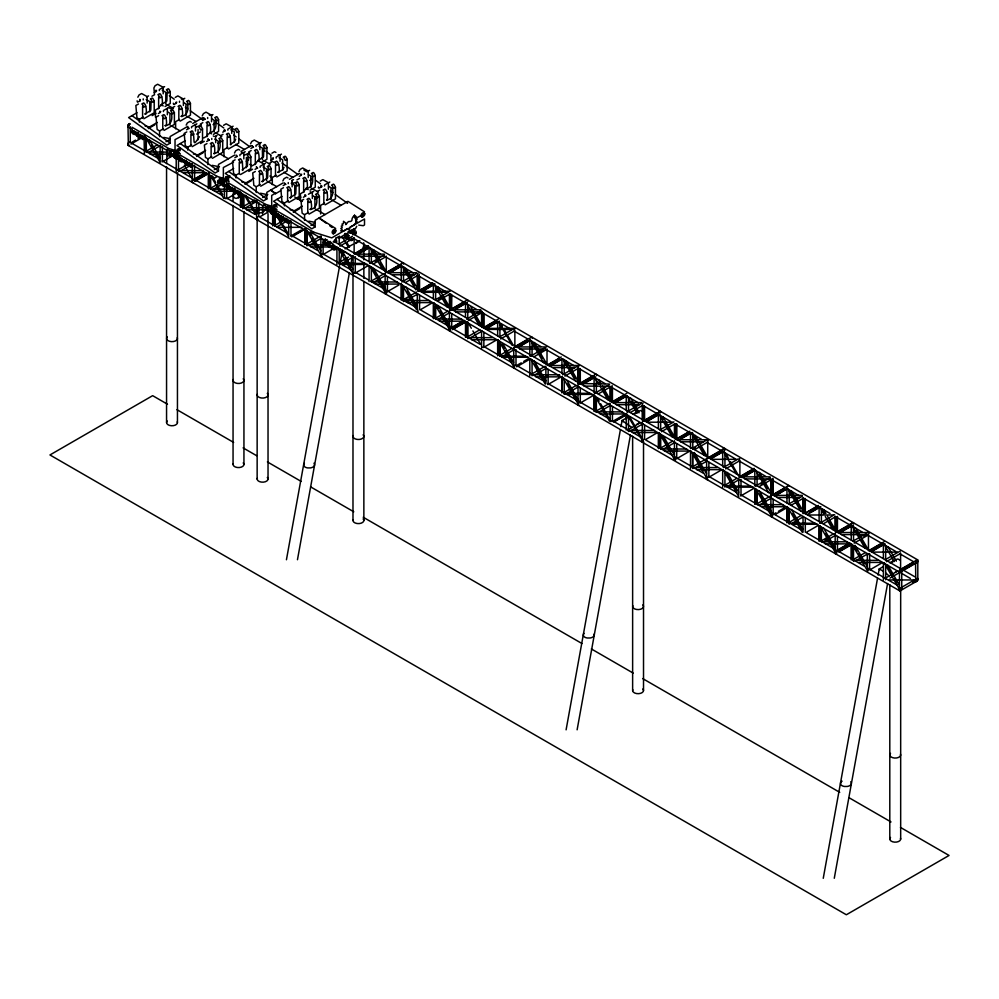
<?xml version="1.0" encoding="UTF-8"?>
<svg xmlns="http://www.w3.org/2000/svg" width="999" height="999" viewBox="0 0 999 999"><rect width="100%" height="100%" fill="white"/><g stroke="black" fill="none" stroke-linecap="round" stroke-linejoin="round"><path stroke-width="1.5" d="M199.438 136.713C191.558 148.826 195.367 140.147 192.77 131.431A3.372 1.948 60 0 0 191.983 130.832L190.147 131.893A3.372 1.948 60 0 1 190.934 132.492L192.195 135.052L194.031 133.991M235.689 139.111L234.415 141.895L230.282 144.281M142.407 135.589C141.958 139.073 133.704 136.314 137.512 133.766M169.318 153.834L169.818 155.17L171.766 156.069L174.6 155.757L174.6 154.745M179.92 157.243C178.734 160.489 173.202 158.404 172.852 155.332M189.073 162.4C188.749 164.261 184.765 162.15 187.263 161.563M232.879 188.986L234.79 191.671L238.798 191.234M237.412 190.31C237.225 191.933 233.416 190.497 235.289 189.535M239.073 191.396C238.624 194.88 230.369 192.133 234.178 189.585M274.238 205.107L273.301 205.382M285.751 218.207L284.166 218.881L283.179 217.695M287.412 219.305C286.226 222.552 280.694 220.454 280.344 217.395M328.172 241.171C331.193 242.657 325.387 245.367 329.583 246.391C331.943 248.052 336.014 244.817 332.13 243.531M332.205 245.03C332.005 246.666 328.209 245.217 330.082 244.256M166.558 163.586L167.295 149.188M233.054 194.58L233.791 191.021M363.673 242.794L363.673 246.054L362.275 249.688M418.131 311.488L417.857 310.527M901.373 570.916L900.399 569.655M128.559 144.393L128.347 143.144M284.016 167.295L282.742 169.805L278.184 172.215M155.557 90.385L156.518 90.41L156.356 91.446M159.69 111.326L160.777 111.513L160.327 112.3M177.31 150.437L177.472 149.375M277.372 215.359L275.861 213.349M281.568 217.27L281.843 218.394M290.309 222.128L290.309 220.979M286.438 559.752L339.635 265.746M340.197 262.675L341.858 253.484M297.465 559.727L349.413 272.615M349.962 269.555L352.147 257.155L347.852 253.559M566.096 729.832L620.404 429.695M620.953 426.635L622.065 420.504L627.397 417.42M577.122 729.807L630.444 435.064M823.251 878.308L877.559 578.159M878.109 575.099L879.22 568.968L883.228 566.658M834.277 878.271L887.599 583.528M256.855 217.894L257.143 218.631M321.141 255.02L321.191 255.644L305.632 228.896M642.594 440.596L642.881 441.333M771.178 514.835L772.589 515.571M835.464 551.947L836.875 552.684M128.322 144.293L127.997 125.262L129.121 124.338L128.434 125.325M899.624 570.342L901.735 570.679L899.624 571.003M901.735 570.679L901.735 589.235L900.599 589.885L899.512 589.398L884.24 562.949M917.244 560.826L917.656 561.725L916.108 561.962M917.806 561.401L917.806 579.957L916.67 580.606M417.657 273.938L418.032 273.164M578.384 366.733L578.945 365.759M674.812 459.528L675.187 458.753M867.681 570.879L868.256 569.905M267.307 206.443C266.084 209.827 261.538 215.247 257.879 211.888M641.92 419.767L642.794 417.969M739.185 459.265L739.672 458.553M449.825 329.046L449.775 329.87L450.874 330.045M137.85 97.215L139.011 95.005L141.596 93.519L147.14 96.616L147.14 103.084M186.176 125.125L187.35 122.914L189.935 121.416L191.358 122.14M202.235 115.859L203.396 113.649L205.994 112.15L211.538 115.26L211.538 121.716M234.515 153.034L235.677 150.824L238.274 149.326L239.698 150.05M250.574 143.769L251.736 141.546L254.32 140.06L259.877 143.157L259.877 149.625M282.854 180.944L284.016 178.721L286.601 177.235L288.024 177.947M298.913 171.666L300.075 169.455L302.66 167.957L308.204 171.066L308.204 177.535M356.718 226.261L355.494 228.546L340.784 237.05M137.1 100.824L137.387 102.023M139.798 136.251L138.174 136.9L135.564 134.353M144.43 138.923L142.795 139.56L140.559 137.7M188.137 164.161L185.901 164.535L183.903 162.25M225.162 179.271L226.049 181.294M225.424 178.759L225.899 177.298L225.299 177.547M241.371 152.335L242.145 152.347M274.138 205.182L275.225 204.445L276.973 205.232M275.374 206.219L277.272 207.068M286.201 219.93C287.637 218.356 289.323 223.152 286.925 221.591M347.49 236.438L349.126 235.801L345.192 233.566M347.34 237.512L346.253 238.249L344.505 237.462M348.601 235.527L348.289 236.476L347.615 234.49M348.826 237.287L349.2 238.886M136.101 132.018C135.377 133.566 131.955 131.518 134.316 130.981M137.75 132.355C133.878 134.778 140.11 137.662 142.133 135.427M174.051 155.444L174.076 157.405L176.236 158.654M175.025 155.432L175.125 154.121L173.564 152.997M180.369 159.678L181.169 161.801L185.414 162.013C182.979 164.585 189.573 166.446 190.709 163.936M186.076 160.252C182.205 162.687 188.436 165.559 190.472 163.324M221.953 178.709C221.229 180.245 217.794 178.197 220.155 177.672M223.351 183.329C218.669 187.038 231.618 188.074 227.185 183.878M230.22 187.125L231.556 188.349L232.555 187.238M233.092 189.648L234.415 188.162M266.221 209.241L267.008 211.363L271.266 211.576C268.818 214.148 275.412 216.021 276.548 213.499M277.048 215.484C276.049 217.982 280.419 218.831 282.093 217.819L282.093 216.808M328.971 244.305L328.172 242.183M321.353 254.258L321.079 254.645A1.823 1.061 -60 0 0 320.879 256.568A1.823 1.061 -60 0 0 322.327 256.431M514.298 329.083L515.072 328.634M643.044 403.072L642.345 403.821M707.092 476.96L706.817 477.36A1.823 1.061 -60 0 0 706.543 479.145A1.823 1.061 -60 0 0 707.729 479.37M900.037 551.785L900.037 551.136M901.585 571.003L901.897 569.929L899.799 570.217M514.273 365.984L514.572 367.157M917.269 561.95L917.482 560.926M334.915 232.767L335.639 231.855A2.36 0.974 -48.7 0 0 336.039 230.294L335.614 230.045A2.16 0.887 -48.7 0 0 334.053 230.944L333.329 231.855A2.36 0.974 -48.7 0 0 332.917 233.429L333.341 233.679M241.221 195.305C239.623 197.939 234.44 200.237 233.242 196.104M355.706 243.594L359.827 240.584M353.933 272.964L353.159 274.063M450.237 328.159L449.662 328.883A1.823 1.061 -60 0 0 449.925 331.081M482.517 347.19L481.58 347.977M610.901 421.64L611.301 420.716M635.352 413.673L636.663 412.287M835.976 550.861L835.401 551.585A1.823 1.061 -60 0 0 835.189 553.508A1.823 1.061 -60 0 0 836.65 553.371M892.519 562.137L893.83 560.751M900.274 587.986L899.687 588.711A1.823 1.061 -60 0 0 899.962 590.896A1.823 1.061 -60 0 0 901.847 588.898M900.998 571.703L900.599 569.742L900.599 570.679M900.399 590.009C902.072 591.146 901.348 587.125 899.799 589.697M901.173 590.222L917.244 580.931L917.244 579.632L916.108 578.97M132.467 130.419C130.132 133.391 136.613 134.303 138.362 132.705M132.467 131.431C130.17 133.716 135.402 135.402 137.088 134.103L137.088 133.092M138.362 133.829L139.161 135.165L140.672 134.291M169.555 153.434L170.554 152.847M171.254 152.822C169.855 154.283 174.525 154.845 173.401 153.084M184.328 160.115L182.243 160.165L182.33 158.953M218.306 180.994C215.971 183.554 221.853 185.052 223.514 183.429M224.213 183.391C222.814 184.865 227.472 185.414 226.348 183.654M229.133 186.239C226.81 189.198 233.279 190.11 235.04 188.524M229.133 187.25C226.798 189.798 232.68 191.308 234.34 189.673M270.18 206.793L267.682 206.481L269.193 205.607M282.517 216.471C279.096 218.781 285.439 221.254 287.138 219.143M282.093 217.819L281.93 219.892L284.578 220.379M325.199 238.811L325.362 239.922L327.272 240.01M323.926 241.97C321.69 244.031 326.261 245.717 327.959 244.892M325.199 241.696C323.738 243.406 329.033 243.494 327.098 241.795M129.121 142.333L128.209 143.294A1.823 1.061 -60 0 0 127.934 145.092A1.823 1.061 -60 0 0 129.121 145.317M193.756 179.308L192.507 180.419A1.823 1.061 -60 0 0 192.22 182.205A1.823 1.061 -60 0 0 193.419 182.442M225.349 198.726L225.562 198.014M258.042 216.421L256.793 217.532A1.823 1.061 -60 0 0 256.581 219.455A1.823 1.061 -60 0 0 258.042 219.305M386.625 290.659L385.377 291.77A1.823 1.061 -60 0 0 385.951 293.931M466.983 302.822L465.846 303.197L476.448 309.34M579.158 402.16L578.234 403.121A1.823 1.061 -60 0 0 577.959 404.907A1.823 1.061 -60 0 0 579.158 405.144M639.485 422.802L636.663 424.425M644.243 439.148L642.532 440.234A1.823 1.061 -60 0 0 642.32 442.157A1.823 1.061 -60 0 0 643.781 442.008M772.352 513.361L771.103 514.473A1.823 1.061 -60 0 0 771.003 516.495A1.823 1.061 -60 0 0 772.664 515.921M852.721 525.524L851.735 525.949M895.229 572.302L896.64 571.266M173.351 103.222L173.639 104.408M213.287 135.976L214.285 136.426M192.532 167.233L190.522 167.208L188.299 164.248M228.771 180.282L227.772 178.022L227.31 179.433M225.424 186.226L223.414 186.189L221.191 183.242M236.239 192.47L234.241 192.445L232.005 189.485M318.356 186.938L318.481 187.974M277.272 215.547L275.374 214.211M278.371 216.795L276.373 216.771L274.375 214.485M289.198 223.052L287.2 223.014L284.965 220.067M331.031 247.203L329.033 247.165L326.798 244.218M347.977 237.412L345.979 237.375M350.624 239.335L349.725 239.323M161.938 88.087L159.316 89.585L159.316 90.634M138.187 101.886L140.022 100.824M146.703 96.965L148.539 95.916M154.246 92.62L156.081 91.558M162.762 87.7L164.598 86.638M138.449 104.008L135.864 105.507L136.963 117.82L139.385 119.306L139.385 122.153M151.923 96.229L154.508 94.743L153.908 87.949L155.07 85.739L157.655 84.241L163.199 87.35L163.199 93.819M145.692 106.081L143.856 107.143L142.595 104.583A3.372 1.948 60 0 0 141.821 103.983L143.656 102.922A3.372 1.948 60 0 1 144.43 103.521C146.878 105.807 146.978 116.433 144.905 113.886M154.208 101.174L152.372 102.223L151.111 99.663A3.372 1.948 60 0 0 150.325 99.063L152.16 98.002A3.372 1.948 60 0 1 152.947 98.614L154.196 100.899L154.208 112.762L143.856 118.731M161.751 96.816L159.915 97.877L158.654 95.317A3.372 1.948 60 0 0 157.867 94.718L159.703 93.656A3.372 1.948 60 0 1 160.489 94.256C162.937 96.541 163.024 107.168 160.964 104.608M170.267 91.896L168.431 92.957L167.17 90.397A3.372 1.948 60 0 0 166.383 89.798L168.219 88.736A3.372 1.948 60 0 1 169.006 89.336L170.255 91.633L170.267 103.484L165.085 106.481M137.025 112.725L128.609 117.582L166.771 145.092L170.142 143.144L170.142 136.538L187.762 126.374M159.203 106.668L161.788 105.17L163.212 105.894M175.25 97.403L177.847 95.904L183.391 99.013L183.391 105.469M139.385 119.306L143.269 117.058M159.316 107.792L155.444 110.027L155.444 117.158M152.135 115.609L155.906 113.424M166.046 109.028L163.424 110.539L163.424 111.576M158.379 113.549L160.215 112.487M166.895 108.629L168.731 107.567L172.352 109.665A3.372 1.948 60 0 1 173.139 110.265L174.388 112.562L174.4 124.413L164.048 130.394M174.438 104.283L176.274 103.222M182.942 99.363L184.778 98.302M158.641 115.672L156.056 117.158L157.143 129.483L159.565 130.969L159.565 136.663M172.103 107.892L174.7 106.394M172.352 109.665L170.517 110.727A3.372 1.948 60 0 1 171.304 111.326L172.565 113.886L174.4 112.825M157.318 122.452L149.55 126.935L145.105 126.061M165.884 117.745L164.048 118.806L162.787 116.246A3.372 1.948 60 0 0 162 115.647L163.836 114.585A3.372 1.948 60 0 1 164.623 115.185C167.07 117.47 167.158 128.097 165.097 125.537M181.943 108.479L180.107 109.54L178.846 106.98A3.372 1.948 60 0 0 178.059 106.369L179.895 105.32A3.372 1.948 60 0 1 180.682 105.919C183.129 108.204 183.217 118.831 181.156 116.271M190.459 103.559L188.624 104.62L187.362 102.06A3.372 1.948 60 0 0 186.576 101.461L188.411 100.4A3.372 1.948 60 0 1 189.198 100.999L190.434 103.297L190.459 115.147L180.107 121.129M148.351 128.546L154.82 124.813M131.693 142.345L135.502 140.147M138.049 138.674L140.584 137.213M130.944 144.093L140.896 138.337M159.565 130.969L163.449 128.721M179.508 119.455L175.624 121.691L175.624 128.821M192.732 123.501L202.884 117.632M145.767 151.473L156.968 145.005M194.193 125.275L191.571 126.786L191.571 127.822M165.946 141.696L169.83 139.46M186.526 129.795L188.361 128.734M195.042 124.875L196.878 123.814M202.572 120.517L204.408 119.468M211.089 115.609L212.924 114.548M149.388 151.998L160.589 145.529M186.788 131.918L184.203 133.404L185.29 145.729L187.712 147.215L187.712 150.062M200.25 124.138L202.847 122.64M185.19 134.241L175.037 139.623L175.037 152.522L180.257 148.439M201.361 124.9L195.792 127.373M202.547 129.071L200.712 130.132L199.45 127.572A3.372 1.948 60 0 0 198.664 126.973L200.499 125.911A3.372 1.948 60 0 1 201.286 126.511L202.522 128.809L202.547 140.659L192.195 146.641M210.09 124.725L208.254 125.787L206.993 123.214A3.372 1.948 60 0 0 206.206 122.615L208.042 121.553A3.372 1.948 60 0 1 208.828 122.165C211.601 124.813 210.627 134.678 209.665 132.655C215.934 131.98 216.808 125.087 215.497 120.13M218.606 119.805L216.771 120.867L215.509 118.307A3.372 1.948 60 0 0 214.723 117.707L216.558 116.646A3.372 1.948 60 0 1 217.345 117.245L218.581 119.53L218.606 131.393L213.424 134.378M169.031 148.664L166.508 150.125L131.98 130.195M185.352 140.634L176.948 145.492L215.11 173.002L218.481 171.054L218.481 164.448L234.852 154.995M196.691 134.091L200.474 131.905M213.062 124.638L216.433 122.69M207.53 134.578L210.127 133.079L211.551 133.804M223.589 125.3L226.174 123.814L231.731 126.91L231.731 133.379M162.075 161.925L172.015 156.181M187.712 147.215L191.596 144.967M203.771 137.937L207.655 135.702M200.474 143.519L204.246 141.334M230.457 127.647L227.847 129.158L227.847 130.195M206.706 141.458L208.541 140.397M215.222 136.538L217.058 135.477M222.765 132.18L224.6 131.119M231.281 127.273L233.117 126.211M206.98 143.569L204.383 145.067L205.482 157.392L207.904 158.866L207.904 164.573M220.442 135.802L223.027 134.303M205.657 150.362L197.889 154.845L193.431 153.971M217.832 143.332L220.417 141.833M214.223 145.654L212.387 146.716L211.126 144.156A3.372 1.948 60 0 0 210.339 143.544L212.175 142.495A3.372 1.948 60 0 1 212.962 143.094C215.734 145.742 214.76 155.619 213.798 153.584C220.067 152.909 220.941 146.016 219.63 141.059M222.74 140.734L220.904 141.796L219.643 139.236A3.372 1.948 60 0 0 218.856 138.636L220.692 137.575A3.372 1.948 60 0 1 221.478 138.174L222.715 140.472L222.74 152.323L212.387 158.304M230.27 136.388L228.434 137.437L227.173 134.877A3.372 1.948 60 0 0 226.398 134.278L228.234 133.217A3.372 1.948 60 0 1 229.008 133.816L230.257 136.114L230.757 144.905M238.786 131.468L236.95 132.53L235.689 129.97A3.372 1.948 60 0 0 234.915 129.358L236.751 128.297A3.372 1.948 60 0 1 237.525 128.908L238.773 131.194L238.786 143.057L228.434 149.026M196.691 156.456L203.159 152.71M177.909 170.03L187.874 164.273M180.295 171.279L190.247 165.522M207.904 158.866L211.788 156.631M227.847 147.365L223.963 149.6L223.963 156.718M241.071 151.398L251.224 145.542M194.093 179.246L205.294 172.777M194.218 179.558L206.056 172.715M194.218 180.482L203.609 175.062M214.285 169.605L219.468 166.621M234.852 157.705L236.688 156.643M242.52 153.184L239.91 154.683L239.91 155.732M243.369 152.785L245.205 151.723M250.911 148.426L252.747 147.365M258.604 143.893L255.994 145.404L255.994 146.441M259.428 143.506L261.263 142.457M195.517 180.657L208.691 173.052L208.691 188.237M195.23 181.206L208.916 173.302M235.115 159.815L232.53 161.314L233.629 173.639L236.051 175.112L236.051 177.959M248.589 152.048L251.174 150.549M233.529 162.138L223.364 167.532L223.364 180.432L229.82 175.637M249.7 152.81L244.131 155.282M242.37 161.9L240.534 162.962L239.261 160.402A3.372 1.948 60 0 0 238.486 159.79L240.322 158.729A3.372 1.948 60 0 1 241.096 159.34L242.345 161.626L242.844 170.429M250.874 156.98L249.051 158.042L247.777 155.482A3.372 1.948 60 0 0 247.003 154.882L248.838 153.821A3.372 1.948 60 0 1 249.613 154.42L250.861 156.706L250.874 168.569L240.534 174.55L239.261 173.814L239.261 162.225M258.416 152.622L256.581 153.684L255.319 151.124A3.372 1.948 60 0 0 254.545 150.524L256.381 149.463A3.372 1.948 60 0 1 257.155 150.062C259.603 152.347 259.703 162.974 257.63 160.427M266.933 147.715L265.097 148.776L263.836 146.204A3.372 1.948 60 0 0 263.062 145.604L264.897 144.543A3.372 1.948 60 0 1 265.672 145.155L266.92 147.44L266.933 159.303L261.763 162.288M233.691 168.531L225.275 173.389L263.436 200.911L266.82 198.963L266.82 192.345L283.192 182.892M246.291 161.264L248.801 159.815M262.525 151.885L264.772 150.587M210.052 188.586L218.769 183.554M255.869 162.475L258.454 160.989L264.011 164.098L264.011 170.554M271.928 153.209L274.513 151.711L275.936 152.435M236.051 175.112L238.636 173.626M255.994 163.599L252.11 165.846L249.688 164.36M212.437 189.835L222.39 184.078M248.801 171.416L252.585 169.243M255.045 169.355L256.88 168.307M262.712 164.835L260.102 166.346L260.102 167.382M263.561 164.448L265.397 163.386M271.104 160.09L272.939 159.028M278.796 155.557L276.174 157.068L276.174 158.104M279.62 155.17L281.456 154.108M255.307 171.478L252.722 172.977L253.821 185.302L256.243 186.776L256.243 192.47M268.781 163.699L271.366 162.213L270.766 155.419M253.983 178.272L246.229 182.755L241.77 181.868M266.159 171.241L268.756 169.743M262.55 173.564L260.714 174.613L259.453 172.053A3.372 1.948 60 0 0 258.679 171.453L260.514 170.392A3.372 1.948 60 0 1 261.288 171.004C263.736 173.289 263.836 183.916 261.763 181.356M271.066 168.644L269.231 169.705L267.969 167.145A3.372 1.948 60 0 0 267.195 166.533L269.031 165.484A3.372 1.948 60 0 1 269.805 166.084L271.054 168.369L271.066 180.232L260.714 186.201M278.609 164.286L276.773 165.347L275.512 162.787A3.372 1.948 60 0 0 274.725 162.188L276.561 161.126A3.372 1.948 60 0 1 277.347 161.726C279.795 164.011 279.895 174.638 277.822 172.09M287.125 159.378L285.289 160.427L284.028 157.867A3.372 1.948 60 0 0 283.241 157.268L285.077 156.206A3.372 1.948 60 0 1 285.864 156.806L287.113 159.103L287.125 170.966L276.773 176.935M245.017 184.353L251.486 180.619M226.86 198.751L235.752 193.619M256.243 186.776L260.127 184.54M272.302 184.628L272.302 177.51L276.174 175.262M289.398 179.308L299.563 173.439M242.195 207.143L254.645 199.962M252.597 202.447L255.145 200.986M262.625 197.515L267.794 194.53M283.192 185.602L285.027 184.54M291.708 180.694L293.544 179.633M299.25 176.336L301.086 175.275M307.767 171.416L309.603 170.354M245.829 207.667L257.03 201.199M283.454 187.725L280.869 189.223L281.968 201.536L284.39 203.022L284.39 205.869M296.928 179.945L299.513 178.459M275.612 193.656L270.729 190.097L275.612 193.656L280.607 190.772M290.697 189.798L288.861 190.859L287.6 188.299A3.372 1.948 60 0 0 286.825 187.7L288.661 186.638A3.372 1.948 60 0 1 289.435 187.238C291.883 189.523 291.983 200.15 289.91 197.602M299.213 184.89L297.377 185.951L296.116 183.391A3.372 1.948 60 0 0 295.329 182.78L297.165 181.718A3.372 1.948 60 0 1 297.952 182.33L299.2 184.615L299.213 196.478L288.861 202.447M306.755 180.532L304.92 181.593L303.659 179.033A3.372 1.948 60 0 0 302.872 178.434L304.707 177.372A3.372 1.948 60 0 1 305.494 177.972C307.942 180.257 308.029 190.884 305.969 188.324M315.272 175.612L313.436 176.673L312.175 174.113A3.372 1.948 60 0 0 311.388 173.514L313.224 172.452A3.372 1.948 60 0 1 314.011 173.052L315.259 175.349L315.272 187.2L310.09 190.197M265.697 204.483L263.174 205.931L228.659 186.001M282.03 196.441L273.614 201.298L311.775 228.821L315.147 226.873L315.147 220.255L347.889 201.348L364.51 211.838M309.727 180.444L311.988 179.146M276.923 204.246L271.703 208.341L271.703 195.429L275.612 193.169M304.208 190.384L306.793 188.898L308.216 189.61M320.254 181.119L322.852 179.62L328.396 182.73L328.396 189.198M260.264 216.583L267.894 212.175M284.39 203.022L288.274 200.774M304.32 191.508L300.449 193.756L300.449 200.874M297.14 199.325L300.911 197.14M303.384 197.265L305.219 196.204M308.429 194.256L311.051 192.745M311.9 192.345L313.736 191.296M319.43 187.999L321.266 186.938M327.123 183.466L324.513 184.965L324.513 186.014M327.947 183.079L329.782 182.018M303.646 199.388L301.061 200.886L302.148 213.199L304.57 214.685L304.57 220.379M317.108 191.608L319.705 190.122M302.322 206.169L294.555 210.652L290.11 209.778M314.498 199.151L318.381 196.903M310.889 201.461L309.053 202.522L307.792 199.962A3.372 1.948 60 0 0 307.005 199.363L308.841 198.302A3.372 1.948 60 0 1 309.628 198.901C312.075 201.186 312.163 211.813 310.102 209.266M319.405 196.553L317.57 197.602L316.308 195.042A3.372 1.948 60 0 0 315.522 194.443L317.357 193.381A3.372 1.948 60 0 1 318.144 193.981L319.38 196.279L319.405 208.142L309.053 214.111M326.948 192.195L325.112 193.257L323.851 190.697A3.372 1.948 60 0 0 323.064 190.097L324.9 189.036A3.372 1.948 60 0 1 325.686 189.635C328.459 192.283 327.485 202.16 326.523 200.125C332.792 199.45 333.666 192.557 332.355 187.6M335.464 187.275L333.629 188.336L332.367 185.777A3.372 1.948 60 0 0 331.581 185.177L333.416 184.116A3.372 1.948 60 0 1 334.203 184.715L335.439 187.013L335.464 198.863L325.112 204.845M293.356 212.263L299.825 208.529M274.35 225.699L283.054 220.667M276.723 226.948L286.688 221.204M304.57 214.685L308.454 212.437M324.513 203.172L320.629 205.407L320.629 213.961M290.659 236.151L301.311 230.007M291.945 236.338L303.808 229.495M310.951 225.424L314.835 223.177M291.658 236.888L305.357 228.983M314.036 232.392L311.513 233.841L276.985 213.911M306.493 244.256L320.179 236.351M310.115 244.792L321.316 238.324M355.607 218.619L360.602 215.734M348.139 228.421L331.768 237.874L313.786 232.205L276.985 210.964M349.4 227.697L364.51 218.968L364.51 224.975L363.249 225.699L358.728 225.1M337.55 237.337L339.56 236.164M338.748 244.193L352.435 236.288M322.802 254.72L332.18 249.3M339.885 246.166L353.571 238.262M345.08 248.876L353.084 244.256M355.756 242.72L358.416 241.171M338.636 262.824L348.589 257.068M354.707 253.534L368.406 245.629M354.945 253.783L368.119 246.179M358.891 253.359L368.094 248.052M341.021 264.061L353.459 256.88M358.329 254.071L369.53 247.602M369.642 263.474L384.578 254.845M354.945 273.276L368.144 265.659M375.312 261.513L377.859 260.04M373.264 263.998L385.714 256.818M370.779 281.381L384.478 273.476M386.85 272.103L402.147 263.436M387.088 272.352L398.951 265.497M391.034 271.915L400.237 266.608M373.164 282.63L385.614 275.437M389.535 273.177L401.448 266.046A1.823 1.061 -60 0 1 401.111 265.559M401.785 282.03L416.733 273.414M387.088 291.833L399.013 284.94M405.419 282.555L417.857 275.374M402.922 299.937L416.62 292.033M417.857 291.308L432.692 282.754M420.554 290.147L432.405 283.304M404.433 300.374L406.968 298.913M421.865 291.233L434.016 284.228M406.556 300.462L417.757 293.993M421.378 291.908L435.064 284.003M435.177 299.875L448.876 291.97M420.991 309.378L432.43 302.772M438.336 299.363L440.884 297.889M437.562 301.124L450.012 293.931M435.064 318.494L447.515 311.313M451.148 309.215L464.835 301.311M464.547 301.86L451.373 309.465L451.373 294.28M455.319 309.041L465.846 302.959M438.698 319.018L449.9 312.55A1.823 1.061 -60 0 1 449.55 310.539A1.823 1.061 -60 0 1 451.486 309.265L451.71 295.167M454.77 309.74L467.22 302.56M451.248 327.709L463.698 320.529M481.019 310.527L466.645 319.205M451.373 328.022L464.535 320.429M450.287 329.57L449.587 329.745M455.681 326.461L458.216 325M460.764 323.526L464.572 321.328M478.109 313.524L482.155 311.426M452.672 329.133L465.846 321.528L465.846 336.713M452.485 329.62L466.083 321.765M468.456 320.392L482.155 312.487M467.22 337.05L479.657 329.87M483.291 327.772L498.226 319.156M495.379 321.178L483.516 328.022L483.516 312.837M487.462 327.597L496.678 322.277M469.592 338.299L482.042 331.119M485.664 329.021L499.363 321.116M499.475 336.988L513.161 329.083M483.516 347.502L496.715 339.885M500.599 338.961L514.298 331.056M499.363 355.607L511.813 348.426M515.434 346.328L529.12 338.424M516.982 345.816L527.522 339.735M519.617 346.154L530.132 340.085M501.735 356.855L514.185 349.675A1.823 1.061 -60 0 1 513.836 347.652A1.823 1.061 -60 0 1 515.784 346.391L515.984 346.578M519.055 346.865L530.257 340.397M530.369 356.268L545.304 347.64M514.585 366.695L513.886 366.858M517.432 365.047L521.241 362.849M523.776 361.376L527.597 359.178M541.121 351.373L543.668 349.9M516.683 366.795L530.369 358.891M533.99 356.793L546.441 349.613M531.505 374.175L545.192 366.271M547.577 364.897L561.276 356.98M547.814 365.135L559.665 358.291M554.17 362.4L556.705 360.926M550.437 365.472L560.963 359.403M535.127 374.7L546.328 368.231M549.962 366.133L562.4 358.953M562.512 374.825L577.447 366.196M547.814 384.627L561.013 377.01M564.897 376.074L578.583 368.169M563.648 392.732L576.098 385.539M578.583 384.103L593.418 375.549M581.268 382.942L593.131 376.086M583.903 383.279L594.43 377.197M566.033 393.981L578.471 386.788M583.341 383.978L595.791 376.785M594.655 393.381L609.602 384.765M579.957 403.184L594.43 394.83M598.289 393.918L610.726 386.725M595.791 411.288L609.49 403.384M611.863 402.01L626.81 393.381M623.963 395.417L612.1 402.26L612.1 385.552M617.182 400.249L619.73 398.776M616.046 401.835L626.573 395.754M599.412 411.813L610.626 405.344M614.248 403.259L626.698 396.066M641.745 403.321L626.81 411.938L627.584 412.15M612.587 421.453L624.025 414.86M613.398 421.928L626.573 414.31L626.573 418.868M614.36 421.753L626.81 414.56M630.431 412.475L642.881 405.282M632.742 414.335L636.738 412.025M627.934 429.845L640.384 422.664M644.005 420.567L657.704 412.662M657.417 413.211L644.243 420.816L644.243 405.631M646.877 421.153L657.404 415.072M630.319 431.093L642.769 423.913M646.39 421.815L660.089 413.911M660.189 429.782L673.888 421.878M642.769 441.146L626.673 413.786M646.003 439.285L657.442 432.679M661.326 431.743L675.024 423.838M660.089 448.401L672.527 441.221M676.161 439.123L689.847 431.218M688.249 432.53L676.385 439.373L676.385 424.188M684.939 435.364L687.637 433.816M680.331 438.948L690.858 432.879M663.711 448.938L674.912 442.47M679.782 439.66L692.232 432.467M692.344 448.339L706.031 440.434M676.385 458.866L689.585 451.236M692.956 449.3L695.491 447.827M694.717 449.587L707.167 442.407M692.232 466.97L705.918 459.053M707.167 458.341L723.239 449.063M708.541 457.929L720.391 451.086M713.061 456.243L715.746 454.695M719.779 452.372L722.514 450.786M711.163 458.266L721.69 452.197M695.853 467.495L707.055 461.026M710.676 458.928L724.375 451.024M723.239 467.619L738.174 458.991M708.541 477.422L721.728 469.805M725.624 468.868L739.31 460.964M724.375 485.526L736.825 478.334M740.446 476.248L754.133 468.344M740.684 476.498L753.858 468.881M744.63 476.061L755.144 469.992M726.748 486.775L737.961 480.307M742.831 477.485L755.269 470.304M755.381 486.176L770.316 477.559M740.684 495.979L753.883 488.361M761.051 484.215L763.598 482.742M759.003 486.7L771.453 479.52M756.518 504.083L770.217 496.178M772.589 494.805L787.699 486.126M784.677 488.199L772.826 495.054L772.826 478.346M776.772 494.63L785.976 489.31M760.139 504.607L771.34 498.139M775.274 495.879L787.187 488.748A1.823 1.061 -60 0 1 787.449 486.238A1.823 1.061 -60 0 1 789.347 486.051M788.773 504.02L802.472 496.116M772.826 514.535L775.861 512.787M778.396 511.313L784.752 507.654M775.087 514.547L787.524 507.355M791.158 505.269L803.596 498.076M788.661 522.639L801.111 515.459M804.732 513.361L818.431 505.457M806.293 512.849L818.144 506.006M810.226 512.425L819.442 507.105M792.282 523.164L803.496 516.695M807.117 514.61L820.803 506.705M819.679 523.301L834.615 514.672M806.73 532.08L818.169 525.474M823.301 523.826L835.751 516.633M820.803 541.196L833.253 534.015M836.875 531.918L851.822 523.301M850.286 524.562L837.112 532.167L837.112 516.982M824.849 540.172L827.397 538.711M841.058 531.743L851.585 525.674M824.437 541.733L835.639 535.264M840.509 532.442L852.959 525.262M836.65 550.486L849.437 543.231M853.059 541.133L866.757 533.229M837.112 550.724L850.274 543.131M836.026 552.285L835.326 552.447M841.42 549.163L843.955 547.702M846.503 546.228L850.311 544.03M863.848 536.226L866.383 534.752M838.411 551.835L851.585 544.23L851.585 559.415M839.372 551.66L851.822 544.48M854.195 543.106L867.894 535.189M852.959 559.752L865.396 552.572M869.03 550.474L883.965 541.858M869.255 550.724L881.118 543.881M871.802 550.187L874.337 548.713M873.201 550.299L882.417 544.992M855.331 561.001L867.781 553.821M871.403 551.723L885.102 543.818M885.214 559.69L898.9 551.785M869.754 569.929L882.454 562.587M886.338 561.663L900.037 553.758M889.897 562.812L893.905 560.501M885.102 578.321L897.552 571.128M901.173 569.043L914.859 561.126M901.41 569.28L913.261 562.437M902.721 570.379L915.871 562.787M889.972 578.121L899.924 572.377M901.173 571.653L917.244 562.375L916.27 560.364M901.285 587.537L914.972 579.632M912.699 582.255L915.384 580.706M917.082 562.087L915.871 561.863M638.074 411.263L640.796 410.527L642.794 411.675M739.672 476.873L740.571 477.023M895.229 559.727L897.951 559.003L899.949 560.152M173.327 151.136L171.016 150.674L172.365 150M181.381 159.091L179.433 157.58M186.001 160.752L183.366 161.401L180.582 160.452L180.856 157.43M220.242 178.097L221.129 178.734M268.182 208.516C266.171 209.578 270.617 210.964 270.23 209.091M278.371 214.56L278.009 213.886C274.25 216.371 281.518 218.469 283.366 216.421M330.082 241.371L329.583 242.22L331.318 242.857M386.85 292.857L385.714 292.857M172.665 150.886L171.616 150.499L172.402 150.175M171.254 151.698C165.871 153.809 174.375 156.593 176.648 154.345M176.448 155.32C173.264 156.706 180.394 157.53 177.485 155.444M219.593 179.608C214.36 181.156 221.99 184.877 224.213 182.268M220.155 180.557C216.983 181.943 224.101 182.767 221.191 180.682M232.218 189.286L231.206 189.31M269.181 206.731L268.294 206.219L269.243 206.031M267.919 207.505C262.537 209.615 271.041 212.412 273.314 210.165M273.114 208.242C269.93 209.965 277.56 210.09 273.813 208.279M273.114 211.126C269.942 212.525 277.06 213.349 274.151 211.251M279.32 214.71C276.611 215.384 281.331 217.47 281.044 215.334M353.783 229.42L353.122 229.383M326.611 239.76L325.599 239.485M331.231 242.432L330.307 242.245M329.82 243.244C327.597 245.854 319.98 242.133 325.199 240.572L310.364 232.018M292.457 183.179L294.293 182.879M209.253 114.985L210.027 115.322M181.343 161.239L179.708 160.951L177.71 158.679M188.411 164.311L187.375 164.298M237.125 156.556L236.363 155.145L236.651 156.344M192.133 165.584L191.408 165.459M226.411 176.611L229.196 177.872M225.324 179.158L226.948 180.307L226.323 181.418M227.31 185.489C228.971 184.99 229.832 188.848 227.772 187.437M273.389 214.385L271.154 213.674L269.518 211.151M258.204 160.564L263.499 156.818L263.836 148.039M242.145 169.83L247.44 166.096L247.777 157.305M262.337 181.493L267.632 177.76L267.969 168.968M129.458 142.195L130.045 142.245A1.823 1.061 -60 0 1 130.245 142.432M170.592 156.493L167.295 155.469L166.558 152.747M322.327 253.546L351.036 269.83M450.911 327.772L451.486 327.834A1.823 1.061 -60 0 1 451.823 328.309M515.509 364.86L513.948 365.996A1.823 1.061 -60 0 0 514.535 368.169M176.798 152.422C173.139 154.408 181.006 153.509 176.985 152.672M146.403 152.073L170.829 152.073M150.187 154.133L170.03 154.133M178.546 170.629L202.984 170.629M183.853 172.702L205.232 172.702M210.689 189.186L229.021 189.186M214.473 191.259L232.792 191.259M242.832 207.742L267.27 207.742M246.616 209.815L264.935 209.815M276.935 227.335L301.785 227.335M336.139 237.65L349.887 237.65M307.13 244.867L328.509 244.867M310.901 246.928L330.756 246.928M355.344 254.146L384.353 254.146M359.128 256.206L383.554 256.206M339.273 263.424L365.234 263.424M342.782 264.46L347.44 264.46M350.549 264.46L367.632 264.46M387.487 272.702L416.508 272.702M392.794 274.775L414.173 274.775M371.416 281.98L397.377 281.98M375.199 284.053L398.102 284.053M419.63 291.258L450.174 291.258M422.565 292.295L447.415 292.295M402.759 300.537L429.52 300.537M405.519 301.573L408.616 301.573M407.342 302.61L430.244 302.61M451.773 309.815L480.794 309.815M455.556 311.888L478.459 311.888M435.701 319.093L461.663 319.093M439.485 321.166L462.387 321.166M483.928 328.384L514.46 328.384M486.863 329.408L511.713 329.408M467.857 337.662L492.282 337.662M471.628 339.722L494.53 339.722M516.071 346.94L546.603 346.94M519.842 349.001L542.757 349.001M499.999 356.218L507.629 356.218M510.689 356.218L525.961 356.218M503.508 357.255L528.346 357.255M548.214 365.497L578.758 365.497M553.521 367.57L574.9 367.57M532.142 374.775L559.627 374.775M535.914 376.848L558.828 376.848M609.365 384.053L580.069 383.504A1.823 1.061 -60 0 0 578.034 384.99A1.823 1.061 -60 0 0 578.821 386.725M584.14 386.126L608.566 386.126M564.285 393.331L590.247 393.331M566.246 394.368L592.644 394.368M612.499 402.609L641.52 402.609M616.283 404.682L639.185 404.682M595.629 411.888L622.389 411.888M600.212 413.961L623.114 413.961M647.589 422.202L672.427 422.202M627.772 430.457L654.532 430.457M632.355 432.517L655.257 432.517M676.798 439.735L707.329 439.735M680.569 441.795L703.471 441.795M660.726 449.013L686.675 449.013M664.497 451.073L687.399 451.073M711.875 459.328L736.725 459.328M692.869 467.569L717.294 467.569M696.64 469.642L719.555 469.642M741.083 476.848L770.092 476.848M744.867 478.921L769.292 478.921M725.012 486.126L750.973 486.126M728.521 487.162L753.358 487.162M773.226 495.404L802.234 495.404M777.01 497.477L799.912 497.477M757.155 504.682L783.116 504.682M762.462 506.755L783.84 506.755M808.303 514.997L833.154 514.997M788.498 523.239L815.259 523.239M792.806 524.275L817.657 524.275M837.512 532.529L868.056 532.529M841.295 534.59L864.197 534.59M821.44 541.808L847.402 541.808M825.224 543.868L848.126 543.868M872.602 552.11L897.439 552.11M853.583 560.364L878.021 560.364M858.89 562.425L880.269 562.425M889.247 579.957L914.085 579.957M161.326 104.745L166.833 101.011L167.158 92.22M145.267 114.011L150.774 110.277L151.111 101.498M290.272 197.727L295.779 194.006L296.116 185.215M675.586 459.977L674.787 459.79M450.174 309.815L450.974 310.277M514.46 346.94L515.272 347.165M659.115 411.888L659.914 412.35M342.407 250.424L346.566 252.685M353.159 229.807L354.62 229.52L354.27 228.571M352.872 234.603L355.706 234.29L356.231 232.655M181.244 98.714L182.18 99.625M140.31 100.712L139.823 99.313L139.823 100.375M273.214 158.916L273.214 157.73L272.602 158.404M178.546 148.626L180.307 149.413M177.198 151.211L178.759 152.984L177.198 152.959M180.22 159.877L178.709 158.391M310.19 191.708L311.126 192.607M229.196 181.756L226.885 180.419M229.196 189.223L226.036 186.588M278.409 216.621L277.247 216.259M352.859 230.307L353.484 229.196M351.198 232.842L352.834 232.205L352.235 229.695M351.198 240.322L352.597 240.085L352.834 238.511M333.916 241.246L334.553 240.135M335.127 242.12L336.763 241.483L335.689 238.336M333.129 246.416L334.553 248.614L332.655 247.277M163.811 137.425L169.743 138.599M212.138 165.335L218.082 166.508M260.477 193.244L266.408 194.418M308.816 221.154L314.747 222.315M364.448 213.399L364.872 213.649A2.36 0.974 -48.7 0 1 364.46 215.222L363.736 216.121A2.16 0.887 -48.7 0 1 362.175 217.033L361.75 216.783A2.36 0.974 -48.7 0 1 362.162 215.21L362.887 214.298A2.36 0.974 -48.7 0 1 364.623 213.274M181.319 116.359C187.625 116.046 188.823 108.766 187.35 103.884M165.272 125.624C171.578 125.325 172.765 118.044 171.291 113.162M306.144 188.411C312.45 188.112 313.636 180.819 312.163 175.949M310.277 209.34C316.583 209.041 317.769 201.761 316.296 196.878M177.435 154.445C181.98 155.007 178.759 159.465 175.637 157.517C171.328 156.443 177.859 153.059 173.564 151.985M221.154 179.683C226.174 180.207 220.567 183.516 223.301 185.115C225.487 187.25 230.781 184.203 226.523 182.555M353.921 230.307C359.453 231.506 353.496 235.814 350.924 232.68M274.101 210.252C278.646 210.826 275.437 215.272 272.302 213.324C267.994 212.25 274.538 208.866 270.23 207.792M387.088 290.672L415.322 306.955M529.82 340.085A1.823 1.061 -60 0 0 530.019 340.272L530.294 340.359M596.515 375.062A1.823 1.061 -60 0 0 594.73 374.712A1.823 1.061 -60 0 0 594.318 377.397L598.751 383.978M658.865 414.597L658.603 414.51A1.823 1.061 -60 0 1 658.266 414.036M579.957 402.023L608.191 418.306M723.164 451.71L722.889 451.623A1.823 1.061 -60 0 1 722.552 451.148M772.664 513.336L801.061 529.657M916.033 563.061L915.758 562.974A1.823 1.061 -60 0 1 915.559 562.787L915.758 579.432A1.823 1.061 -60 0 1 916.67 578.458M836.962 550.449L864.01 565.996M131.98 127.248L168.781 148.489L175.037 150.462M180.32 155.145L217.108 176.386L223.364 178.359M228.659 183.054L265.447 204.296L271.703 206.269M176.386 103.034L176.698 102.073L175.836 102.41M301.198 175.087L301.648 174.301L300.587 174.276M180.307 153.746L178.546 152.51M192.008 166.97L190.809 166.271M274.126 207.068L275.424 208.791L274.126 209.016M276.973 209.565L275.225 208.329M240.334 194.867L239.136 194.181M334.528 249.325L336.526 249.363L336.526 247.115M270.23 208.816L270.904 209.116M217.108 176.386L214.847 178.034L180.32 158.104M231.281 127.847L234.915 129.945M271.104 160.677L274.725 162.762M173.426 108.466L165.797 104.058L165.797 92.32L162.275 90.26M187.25 116.458L196.154 121.591M215.397 132.692L221.753 136.364M235.589 144.356L244.493 149.5M263.736 160.602L270.092 164.273M283.916 172.265L292.819 177.397M312.063 188.511L318.419 192.183M332.255 200.175L341.159 205.307M171.191 125.724L180.095 130.857M219.53 153.634L228.434 158.766M267.869 181.531L276.76 186.676M294.742 197.04L302.372 201.448M316.196 209.44L325.1 214.585M351.036 232.717L917.594 559.815M353.221 238.199L380.02 253.671M384.028 255.994L398.763 264.498M401.448 266.046L413.499 273.002M418.856 276.099L445.641 291.558M450.999 294.655L464.398 302.385M483.141 313.211L509.927 328.671M513.948 330.994L527.347 338.723M530.019 340.272L540.734 346.466M544.755 348.776L559.49 357.292M562.162 358.828L574.225 365.796M578.234 368.119L592.969 376.623M594.318 377.397L605.032 383.579M611.725 387.45L623.776 394.405M626.46 395.954L638.511 402.909M643.868 406.006L670.654 421.466M676.011 424.563L701.46 439.26M706.817 442.345L734.952 458.591M738.96 460.901L765.746 476.373M769.767 478.696L784.502 487.2M787.187 488.748L799.237 495.704M804.595 498.801L830.044 513.486M836.737 517.357L850.137 525.087M851.473 525.861L862.187 532.042M867.544 535.139L895.666 551.386M899.687 553.696L913.086 561.438M334.965 241.995L901.722 569.28M904.195 570.641L914.909 576.823M128.209 126.848L132.23 129.171M167.058 149.276L171.066 151.598M173.751 153.147L176.423 154.683M263.486 204.957L268.843 208.042M333.142 245.167L899.687 572.265M901.023 573.026L910.401 578.446M131.381 143.019L156.831 157.705M162.188 160.802L190.31 177.035M194.33 179.358L222.452 195.604M227.809 198.689L254.608 214.161M259.965 217.245L285.402 231.943M292.108 235.814L317.557 250.499M355.057 272.153L368.444 279.882M371.128 281.431L383.179 288.386M419.343 309.265L447.477 325.512M452.834 328.596L479.62 344.068M483.628 346.391L511.763 362.625M517.12 365.721L542.569 380.407M547.927 383.504L576.048 399.737M612.212 420.616L640.347 436.863M645.704 439.96L672.489 455.419M675.162 456.968L703.296 473.201M708.653 476.298L736.775 492.532M740.796 494.855L768.918 511.101M806.418 532.742L833.203 548.214M868.031 568.319L897.502 585.327M128.209 145.404L899.687 590.821M167.495 404.233L152.647 395.666L49.95 454.957L846.353 914.759L949.05 855.456L900.461 827.409M176.948 409.69L233.641 442.42M243.094 447.877L256.593 455.669M267.382 461.913L301.136 481.393M310.577 486.85L353.771 511.788M363.224 517.245L581.893 643.493M591.346 648.938L633.191 673.101M642.644 678.558L839.709 792.332M849.162 797.789L891.008 821.952M303.846 170.005L306.943 171.803M308.454 174.663L310.801 176.036L310.801 187.775M328.634 186.326L330.981 187.7L330.981 199.438M279.133 157.73L282.655 159.79L282.655 170.067M258.941 146.066L262.462 148.127L262.462 159.865M230.794 129.82L234.315 131.88L234.315 142.158M211.776 118.844L214.123 120.23L214.123 131.968M183.629 102.61L185.976 103.983L185.976 115.722M312.587 195.592L314.922 196.965L314.922 208.704M291.221 183.242L294.742 185.302L294.742 195.579M263.074 166.995L266.596 169.068L266.596 180.807M214.735 139.098L218.257 141.159L218.257 152.897M167.582 111.876L169.917 113.249L169.917 124.987M146.216 99.525L149.738 101.586L149.738 111.863M269.88 176.024L272.302 177.51M335.676 228.484L319.056 217.994L326.186 223.189M883.378 571.228L879.22 568.968L879.595 569.605M278.234 154.633L278.846 155.432M321.228 186.638C323.389 187.412 320.204 183.941 320.941 186.313M305.17 195.904C307.168 196.803 304.545 193.282 304.782 195.392M345.105 233.404L347.34 236.351M349.126 240.135L351.723 240.584L351.723 238.349M333.054 241.945L335.652 242.395L335.289 239.473M333.654 245.342C338.611 247.852 333.853 253.072 331.656 247.552M288.074 222.502L286.164 220.167M228.047 184.378L229.196 185.339M190.01 165.534L191.421 165.984L191.046 164.385M141.92 137.874L143.094 138.074L142.707 136.476M315.572 180.27L320.492 183.828M330.344 190.921L332.804 192.695M335.264 194.48L347.577 203.346M266.009 151.473L270.929 155.032M282.005 163.024L298.014 174.563M217.67 123.576L223.826 128.009M233.679 135.115L236.139 136.888M238.599 138.661L249.675 146.653M169.331 95.667L174.263 99.213M185.339 107.205L187.8 108.978M190.26 110.752L202.572 119.63M354.27 231.443L354.17 232.655L352.123 232.08M276.985 199.35L315.147 226.873M228.659 171.441L266.82 198.963M180.32 143.544L218.481 171.054M131.98 115.634L170.142 143.144M176.361 153.371L177.572 153.234L176.286 153.272M707.729 439.835L708.428 440.696M329.745 225.786L332.118 227.522M867.656 571.141L852.097 544.393M144.393 153.571L144.068 135.852M885.913 573.026L888.985 575.911M837.437 532.167L837.224 531.967A1.823 1.061 -60 0 0 835.289 533.241A1.823 1.061 -60 0 0 835.664 535.227M786.975 507.117L787.187 507.305A1.823 1.061 -60 0 0 787.761 507.355L802.309 532.405M773.139 495.042L772.939 494.855A1.823 1.061 -60 0 0 770.903 496.341L770.891 513.686M708.853 457.929L708.653 457.742A1.823 1.061 -60 0 0 706.705 459.003A1.823 1.061 -60 0 0 707.092 460.989M644.692 421.103L644.355 420.616A1.823 1.061 -60 0 0 642.419 421.89A1.823 1.061 -60 0 0 642.794 423.876M401.111 284.128L401.448 284.603A1.823 1.061 -60 0 0 402.023 284.653M387.4 272.34L387.2 272.153A1.823 1.061 -60 0 0 385.164 273.639A1.823 1.061 -60 0 0 385.951 275.374M623.101 421.753L622.065 420.504L631.83 427.435M282.055 218.669L281.818 218.232M239.136 192.045L239.598 193.993L237.824 192.27M228.321 187.937L226.91 186.076M180.22 150.662L178.971 150.1L178.809 151.224M142.47 138.362L141.296 137.038M137.3 135.202L136.676 134.365M868.668 532.779L869.155 533.491M333.329 245.242C335.427 249.101 326.111 248.139 327.997 244.318M271.428 209.503L271.965 210.389M350.237 230.27L350.624 231.855L348.988 231.131M348.089 231.481C349.25 234.615 353.871 233.304 351.361 230.195M344.58 236.214L344.58 234.478L346.141 236.239M224.275 130.494C226.386 132.442 224.3 128.047 224.176 130.32M277.535 213.249L278.009 213.886M271.241 212.425L270.717 211.251M240.022 191.596C243.269 194.418 238.911 197.303 237.225 193.506M222.665 184.078L223.139 184.715M189.773 165.097L190.247 165.722M690.971 450.911L706.755 478.209M353.159 255.507L353.009 272.427M887.911 546.64L896.315 561.176M883.84 543.706L894.167 561.588M887.911 565.197L899.375 585.027M887.661 566.82L893.094 576.236M894.654 578.921L896.977 582.954M855.768 528.071L867.219 547.914M853.183 525.674L853.683 526.523M856.006 530.556L859.115 535.939M861.438 539.972L866.108 548.039M852.097 525.836L865.072 548.314M855.007 545.317L867.219 566.47M854.744 546.915L857.067 550.948M858.628 553.646L864.06 563.061M823.626 509.515L825.923 513.486M827.447 516.133L835.077 529.358M822.314 509.303L824.637 513.336M829.295 521.403L833.178 528.134M819.942 507.28L823.763 513.886M825.286 516.533L832.929 529.757M823.626 528.071L835.077 547.914M825.698 533.741L831.143 543.156M832.691 545.841L835.014 549.875M819.942 525.836L835.214 552.285M791.483 490.959L803.696 512.112M790.172 490.746L794.829 498.813M796.378 501.51L800.261 508.229M787.799 488.723L800.786 511.201M791.483 509.515L802.934 529.358M792.781 513.836L798.213 523.251M799.774 525.936L802.097 529.97M759.34 472.402L771.553 493.556M759.577 474.875L763.461 481.605M765.009 484.29L767.344 488.324M755.656 470.167L768.631 492.644M759.34 490.959L771.553 512.112M759.864 493.931L769.18 510.064M755.656 488.723L770.167 513.848M726.648 454.97L728.209 457.667M730.531 461.7L739.073 476.498M723.513 451.598L736.488 474.088M727.197 472.402L738.648 492.232M726.935 474.026L736.251 490.172M723.513 470.167L738.785 496.615M695.042 435.277L706.505 455.119M692.469 432.879L692.956 433.728M694.505 436.413L696.066 439.11M700.724 447.177L705.381 455.244M691.37 433.042L704.345 455.519M694.28 452.522L706.505 473.676M694.018 454.12L703.333 470.267M662.899 416.72L674.35 436.563M661.588 416.508L663.136 419.205M665.471 423.239L667.02 425.924M668.581 428.621L673.239 436.688M659.228 414.485L672.202 436.963M663.661 436.6L674.35 455.119M662.649 436.913L670.416 450.362M659.228 433.042L674.487 459.49M630.756 398.164L639.16 412.712M631.768 401.985L634.103 406.019M635.651 408.716L637.986 412.749M627.072 395.929L637 413.124M629.732 417.008L641.37 437.175M598.613 379.608L600.899 383.579M602.434 386.213L610.064 399.438M598.851 382.08L600.399 384.777M603.508 390.147L608.166 398.226M600.274 386.625L607.916 399.85M597.577 398.451L599.138 401.136M600.686 403.821L610.002 419.967M594.929 395.929L609.44 421.054M566.47 361.051L578.683 382.205M564.373 359.49L567.482 364.872M569.805 368.906L575.249 378.321M562.787 358.803L575.774 381.293M567.232 380.931L578.683 400.761M567.769 383.928L577.859 401.411M562.787 377.372L577.297 402.497M534.328 342.495L545.779 362.325M533.778 343.619L535.339 346.316M536.888 349.001L538.436 351.685M539.997 354.383L542.32 358.416M543.881 361.101L545.429 363.798M530.644 340.247L543.618 362.737M534.328 361.051L545.779 380.881M534.84 364.023L544.942 381.506M530.644 358.803L545.154 383.941M500.861 323.713L502.41 326.411M504.745 330.444L506.293 333.129M507.854 335.826L512.512 343.893M498.501 321.69L512.237 345.492M502.947 343.806L513.636 362.325M501.923 344.118L504.258 348.151M505.806 350.836L512.012 361.601M498.501 340.247L513.773 366.695M470.791 306.693L481.481 325.212M471.041 309.19L473.376 313.224M474.925 315.921L479.582 323.988M466.358 303.134L473.226 315.035M474.75 317.682L479.333 325.612M467.445 321.528L471.328 328.246M472.889 330.931L480.656 344.38M437.887 286.813L449.338 306.656M436.575 286.601L439.672 291.983M443.556 298.701L447.44 305.432M433.803 283.878L447.19 307.055M437.887 305.369L450.099 326.536M436.863 305.657L438.411 308.341M439.96 311.039L449.288 327.173M434.203 303.134L449.475 329.583M405.744 268.256L417.957 289.41M403.646 266.696L407.53 273.426M409.091 276.111L414.523 285.527M402.06 266.021L415.809 289.822M405.744 286.813L417.195 306.656M407.043 291.134L416.358 307.267M402.06 284.578L416.571 309.702M373.601 249.7L385.814 270.854M373.064 250.824L374.613 253.521M376.161 256.206L377.722 258.903M380.045 262.937L384.702 271.004M369.917 247.452L382.13 268.619M373.601 268.256L385.814 289.41M371.79 267.195L376.448 275.262M378.009 277.947L383.441 287.362M369.917 266.021L384.428 291.146M347.128 243.032L349.45 247.065M342.357 236.838L348.464 247.415M341.458 249.7L352.909 269.53M339.648 248.639L343.531 255.357M345.08 258.042L350.512 267.457M337.774 247.452L352.285 272.59M310.077 232.455L320.766 250.974M309.053 232.767L310.614 235.452M312.163 238.149L317.595 247.552M279.245 218.244L281.568 222.278M283.117 224.962L288.561 234.378M275.012 212.987L288.748 236.788M245.779 195.342L256.468 213.861M244.767 195.642L248.651 202.372M250.2 205.057L255.632 214.473M211.838 175.749L215.722 182.467M217.282 185.152L222.715 194.568M210.727 175.861L223.701 198.351M184.353 165.26L192.12 178.709M149.35 139.66L160.04 158.179M148.327 139.972L149.887 142.657M151.436 145.355L153.771 149.388M155.32 152.073L159.203 158.804M144.905 136.101L160.177 162.55M348.089 238.948L347.415 236.975M327.909 244.38L328.271 245.055M288.836 220.13L289.198 220.804M192.158 164.311L192.532 164.997M189.798 165.247L189.485 164.36M143.831 136.413L144.43 137.762M915.421 581.056L915.758 581.543A1.823 1.061 -60 0 0 917.594 580.481A1.823 1.061 -60 0 0 917.594 578.371M130.37 124.163L130.045 123.689A1.823 1.061 -60 0 0 128.097 124.95A1.823 1.061 -60 0 0 128.484 126.935M226.036 179.108L225.649 177.185M177.71 151.199L177.31 149.276M139.96 136.339L140.185 137.013M885.626 579.782L885.663 565.584M706.643 478.046L706.605 459.328M642.345 440.934L642.307 423.638M320.904 255.344L320.866 236.613M594.13 634.053L594.093 635.701A5.719 3.297 0 0 1 590.134 637.986L587.275 637.999A5.32 3.072 0 0 1 583.428 635.789L583.466 634.128A5.719 3.297 0 0 1 584.04 633.366M315.459 196.753L315.884 199.263M257.33 210.689L257.143 209.166L257.143 213.811M916.67 561.401L916.67 562.325M916.67 579.033L916.67 580.993M900.599 553.046L900.599 569.18M900.673 589.198L900.673 839.023M899.462 570.679L899.462 587.924M889.797 584.64L889.797 839.023M885.663 545.579L885.663 559.952M883.391 544.143L883.391 558.516M883.391 562.712L883.391 579.957M869.592 553.558L869.592 569.368M868.456 534.49L868.456 550.624M867.319 553.558L867.319 569.368M853.521 527.372L853.521 541.396M853.521 547.027L853.521 561.401M853.183 546.316L853.183 560.002M851.248 525.586L851.248 539.959M851.248 544.143L851.248 559.952M837.449 516.433L837.449 532.242M837.449 536.438L837.449 550.811M835.514 516.383L835.514 531.605M835.176 516.433L835.176 530.806M835.176 533.553L835.176 550.811M821.378 509.902L821.378 522.839M821.378 528.459L821.378 541.396M821.041 527.759L821.041 541.446M819.442 525.674L819.442 539.335M819.105 507.03L819.105 521.403M819.105 525.586L819.105 541.396M805.306 499.313L805.306 513.686M805.306 517.869L805.306 532.242M804.969 498.426L804.969 513.611M803.371 497.827L803.371 513.036M803.034 497.877L803.034 513.686M803.034 516.433L803.034 532.242M789.235 491.346L789.235 504.283M789.235 509.902L789.235 524.275M788.898 510.714L788.898 522.889M787.299 507.105L787.299 522.302M786.962 488.474L786.962 502.847M786.962 507.03L786.962 522.839M773.164 479.32L773.164 495.129M773.164 499.313L773.164 513.686M771.216 479.27L771.216 494.48M770.891 479.32L770.891 493.693M757.08 472.789L757.08 485.726M757.08 491.346L757.08 504.283M756.755 492.157L756.755 504.333M755.144 488.548L755.144 503.733M754.819 469.917L754.819 485.726M754.819 488.474L754.819 504.283M741.008 479.32L741.008 495.129M739.884 460.252L739.884 476.96M738.748 477.884L738.748 495.129M724.937 452.797L724.937 467.17M724.937 471.353L724.937 487.162M722.677 451.348L722.677 465.721M722.677 469.917L722.677 487.162M708.865 462.2L708.865 476.573M707.729 441.695L707.729 456.368M692.794 435.664L692.794 448.601M692.794 454.233L692.794 468.606M692.469 453.521L692.469 467.207M690.521 432.792L690.521 448.601M690.521 451.348L690.521 468.606M676.723 423.638L676.723 439.46M676.723 443.643L676.723 458.017M674.787 423.601L674.787 438.811M674.45 423.638L674.45 438.012M674.45 440.759L674.45 458.017M660.651 417.107L660.651 430.045A1.823 1.061 -60 0 0 659.852 429.845M660.651 435.664L660.651 448.601M660.314 434.965L660.314 448.651M658.716 432.879L658.716 446.541M658.378 414.473L658.378 428.608M658.378 432.792L658.378 448.601M644.58 406.518L644.58 420.891M644.58 425.075L644.58 439.46M643.518 443.831L643.518 690.559M642.644 405.032L642.644 420.254M642.307 405.082L642.307 419.455M632.629 436.163L632.629 690.559M628.508 398.551L628.508 411.488M628.508 417.107L628.508 431.481M626.236 395.679L626.236 410.052M626.236 414.235L626.236 430.045M612.437 387.962L612.437 402.335M612.437 406.518L612.437 420.891M610.501 386.476L610.501 401.685M610.164 386.526L610.164 400.899M610.164 403.646L610.164 420.891M596.366 379.995L596.366 392.819M596.366 398.551L596.366 411.488M596.028 399.363L596.028 411.538M594.43 395.754L594.43 410.939M594.093 377.123L594.093 392.819M594.093 395.679L594.093 411.488M580.294 369.405L580.294 383.778M580.294 387.962L580.294 402.335M579.957 368.506L579.957 383.703M578.346 367.919L578.346 383.129M578.021 367.969L578.021 383.778M578.021 386.526L578.021 403.646M564.223 360.002L564.223 374.375M564.223 378.559L564.223 394.368M562.275 377.197L562.275 392.382M561.95 358.566L561.95 372.939M561.95 377.123L561.95 392.932M548.139 369.405L548.139 383.778M547.015 348.901L547.015 365.035M545.879 366.533L545.879 383.778M532.067 341.433L532.067 355.819M532.067 360.002L532.067 375.811M529.807 339.997L529.807 355.819M529.807 358.566L529.807 375.811M515.996 349.513L515.996 365.222M514.86 330.344L514.86 346.478M513.736 347.977L513.736 366.533M499.925 324.313L499.925 337.25M499.925 341.433L499.925 355.819M499.6 342.17L499.6 355.856M497.989 340.085L497.989 355.269M497.652 322.877L497.652 335.814M497.652 339.997L497.652 355.819M483.853 313.723L483.853 328.097M483.853 332.292L483.853 346.665M481.918 312.237L481.918 327.46M481.58 312.287L481.58 326.661M481.58 330.844L481.58 346.665M467.782 304.67L467.782 318.693M467.782 324.313L467.782 338.686M467.445 323.614L467.445 337.3M465.509 302.884L465.509 317.257M465.509 321.441L465.509 337.25M451.71 313.723L451.71 328.097M449.775 293.681L449.775 308.891M449.438 293.731L449.438 308.104M449.438 310.851L449.438 329.408M435.639 287.2L435.639 300.137M435.639 305.756L435.639 318.693M435.302 306.568L435.302 318.743M433.703 302.959L433.703 318.157M433.366 284.328L433.366 298.701M433.366 302.884L433.366 318.693M419.568 276.611L419.568 289.548M419.568 295.167L419.568 309.54M419.23 274.201L419.23 291.271M417.632 275.125L417.632 290.334M417.295 275.175L417.295 289.548M417.295 293.731L417.295 309.54M403.496 268.644L403.496 281.581M403.496 287.2L403.496 301.573M403.159 286.488L403.159 300.187M401.561 284.403L401.561 299.588M401.223 265.771L401.223 280.145M401.223 284.328L401.223 300.137M387.425 276.611L387.425 290.984A1.823 1.061 -60 0 0 387.2 290.709M386.288 256.106L386.288 272.24M385.152 273.738L385.152 290.984M371.353 248.651L371.353 263.024M371.353 267.208L371.353 281.581M369.081 247.203L369.081 261.588M369.081 265.771L369.081 281.581M363.861 244.318L363.861 259.802M363.861 262.912L363.861 278.396M363.861 281.493L363.861 520.467M355.269 256.618L355.269 272.427M354.146 237.55L354.146 253.684M352.984 273.826L352.984 520.467M339.198 236.613L339.198 244.455M339.198 248.651L339.198 264.46M336.938 247.203L336.938 264.46M328.546 243.631L328.546 244.643M323.838 192.52L323.838 204.108M323.127 239.498L323.127 253.871A1.823 1.061 -60 0 0 322.914 253.596M312.337 191.995L312.337 198.464M307.779 201.798L307.779 213.386M307.055 231.531L307.055 245.904M306.73 230.819L306.73 244.505M305.12 228.734L305.12 243.918M304.782 228.646L304.782 244.455M304.32 173.314L304.32 174.35M303.646 180.856L303.646 192.445M292.145 180.332L292.145 186.801M290.984 220.929L290.984 235.314M288.711 220.929L288.711 235.314M288.249 182.592L288.249 183.629M287.6 190.135L287.6 201.723M280.057 154.82L280.057 161.289M275.499 164.61L275.499 176.211M274.912 215.846L274.912 225.899M274.575 215.297L274.575 225.949M272.977 214.723L272.977 225.362M272.64 214.398L272.64 225.899M268.032 213.724L268.032 479.033M262.587 206.031L262.587 213.774M259.453 173.888L259.453 185.477M258.841 202.597L258.841 216.746M257.143 220.005L257.143 479.033M256.568 200.936L256.568 216.746M255.319 152.959L255.319 164.548M246.403 157.405L246.403 167.67M243.943 196.041L243.943 206.88M243.943 211.526L243.943 464.448M243.818 152.435L243.818 158.891M242.769 194.405L242.769 208.779M242.432 195.217L242.432 207.392M240.834 194.655L240.834 206.793M240.497 192.969L240.497 207.342M238.499 194.53L238.499 197.627M233.754 188.898L233.754 189.91M233.054 196.129L233.054 200.774M233.054 205.419L233.054 464.448M227.173 136.713L227.173 148.302M226.698 186.688L226.698 198.189M224.425 186.688L224.425 198.189M222.927 182.655L222.927 183.666M215.672 136.189L215.672 142.645M211.763 138.436L211.763 139.485M211.114 145.979L211.114 157.567M210.627 175.849L210.627 188.786M210.29 176.661L210.29 188.836M208.354 172.977L208.354 188.786M207.655 117.495L207.655 118.531M206.98 125.05L206.98 136.638M198.064 129.495L198.064 139.76M195.479 124.525L195.479 130.994M194.555 165.26L194.555 180.944M192.283 163.824L192.283 180.944M190.921 134.316L190.921 145.904M179.508 101.249L179.508 102.298M178.833 108.804L178.833 120.392M178.484 158.729L178.484 171.666M177.447 172.79L177.447 422.614M176.211 158.729L176.211 171.666M167.333 108.279L167.333 114.748M166.558 166.683L166.558 422.614M162.775 118.069L162.775 129.658M162.4 146.703L162.4 161.076M160.14 145.267L160.14 161.076M158.641 97.14L158.641 108.729M146.329 138.736L146.329 151.673M146.004 138.024L146.004 151.711M143.244 98.876L143.244 99.912M142.595 106.418L142.595 118.007M130.257 126.698L130.257 142.52M129.121 124.238L129.121 125.325M642.794 604.882A5.445 3.147 0 0 1 638.786 609.577A5.445 3.147 0 0 1 632.817 605.644M642.794 688.985A5.445 3.147 0 0 1 638.786 693.668A5.445 3.147 0 0 1 632.817 689.735M177.26 337.699A5.445 3.147 0 0 1 171.291 341.633A5.445 3.147 0 0 1 167.295 336.95M177.26 421.803A5.445 3.147 0 0 1 171.291 425.736A5.445 3.147 0 0 1 167.295 421.041M900.499 754.108A5.445 3.147 0 0 1 894.53 758.041A5.445 3.147 0 0 1 890.521 753.358M900.499 838.211A5.445 3.147 0 0 1 894.53 842.145A5.445 3.147 0 0 1 890.521 837.449M842.095 781.168A5.719 3.297 0 0 0 840.634 782.604L840.596 784.252A5.32 3.072 0 0 0 844.442 786.475L847.289 786.45A5.719 3.297 0 0 0 851.248 784.165L851.285 782.517A5.32 3.072 0 0 0 850.748 781.755M851.098 525.024A1.823 1.061 -60 0 1 852.047 523.026A1.823 1.061 -60 0 1 853.508 522.889M853.633 523.176A1.823 1.061 -60 0 1 853.633 523.938M837.224 550.536A1.823 1.061 -60 0 1 837.562 551.011M772.939 513.411A1.823 1.061 -60 0 1 773.139 513.611M771.69 498.076A1.823 1.061 -60 0 1 770.903 496.341M658.266 413.261A1.823 1.061 -60 0 1 659.69 411.351A1.823 1.061 -60 0 1 660.814 412.175M722.689 449.937A1.823 1.061 -60 0 1 724.45 448.376A1.823 1.061 -60 0 1 724.924 450.149M658.865 433.154A1.823 1.061 -60 0 1 658.603 433.067M915.384 562.137A1.823 1.061 -60 0 1 917.169 559.727A1.823 1.061 -60 0 1 917.594 561.925M900.599 572.165A1.823 1.061 -60 0 1 899.412 570.791A1.823 1.061 -60 0 1 901.523 569.093M901.523 587.649A1.823 1.061 -60 0 1 901.722 587.837M334.877 232.804A2.36 0.974 -48.7 0 1 333.167 233.791M243.219 378.783A5.445 3.147 0 0 1 239.211 383.466A5.445 3.147 0 0 1 233.242 379.533M243.219 462.874A5.445 3.147 0 0 1 239.211 467.557A5.445 3.147 0 0 1 233.242 463.636M267.307 393.369A5.445 3.147 0 0 1 263.299 398.052A5.445 3.147 0 0 1 257.33 394.13M267.307 477.46A5.445 3.147 0 0 1 263.299 482.155A5.445 3.147 0 0 1 257.33 478.221M363.137 434.802A5.445 3.147 0 0 1 359.128 439.485A5.445 3.147 0 0 1 353.159 435.564M304.383 463.286A5.719 3.297 0 0 0 303.821 464.048L303.783 465.696A5.32 3.072 0 0 0 307.63 467.919L310.477 467.907A5.719 3.297 0 0 0 314.435 465.621L314.473 463.973A5.32 3.072 0 0 0 313.936 463.211M363.137 518.906A5.445 3.147 0 0 1 359.128 523.588A5.445 3.147 0 0 1 353.159 519.655M321.353 238.286A1.823 1.061 -60 0 1 321.079 236.089M401.061 265.21A1.823 1.061 -60 0 1 402.522 262.874A1.823 1.061 -60 0 1 403.608 264.123M529.682 339.023A1.823 1.061 -60 0 1 531.268 337.05A1.823 1.061 -60 0 1 532.192 338.361M465.359 302.322A1.823 1.061 -60 0 1 466.82 300A1.823 1.061 -60 0 1 467.894 301.236M223.913 180.844C226.136 184.091 227.547 178.746 223.913 180.844M224.588 180.981L225.899 181.244L224.638 180.894M272.927 208.878L274.238 209.141L272.927 208.878M354.558 215.197L354.358 217.345L355.781 216.096L355.12 218.469L356.543 217.27L355.569 219.892L357.03 219.093L355.656 221.553L357.055 221.453L353.746 225.162L350.612 226.798L348.901 229.633L347.19 228.771L344.056 230.757L340.734 230.881L342.145 229.345L340.771 228.484L342.232 227.585L341.258 226.099L342.682 225.649L342.02 224.051L343.444 223.639L343.531 221.303L345.816 223.152C345.117 227.784 347.465 220.429 349.662 221.491L350.199 221.528C353.858 220.542 349.887 219.43 354.558 215.197M187.862 127.422L189.023 128.559L187.924 127.31M203.921 118.144L205.082 119.293L203.921 118.144M208.054 139.086L209.216 140.222L208.054 139.086M252.26 146.054L253.421 147.19L252.26 146.054M256.381 166.983L257.542 168.119L256.381 166.983M284.528 183.229L285.689 184.365L284.528 183.229M362.962 216.296A2.21 1.274 -60 0 0 363.661 212.862A2.21 1.274 -60 0 0 361.039 215.185A2.21 1.274 -60 0 0 362.962 216.296M334.128 232.942A2.21 1.274 -60 0 0 334.84 229.508A2.21 1.274 -60 0 0 332.217 231.83A2.21 1.274 -60 0 0 334.128 232.942"/></g></svg>
